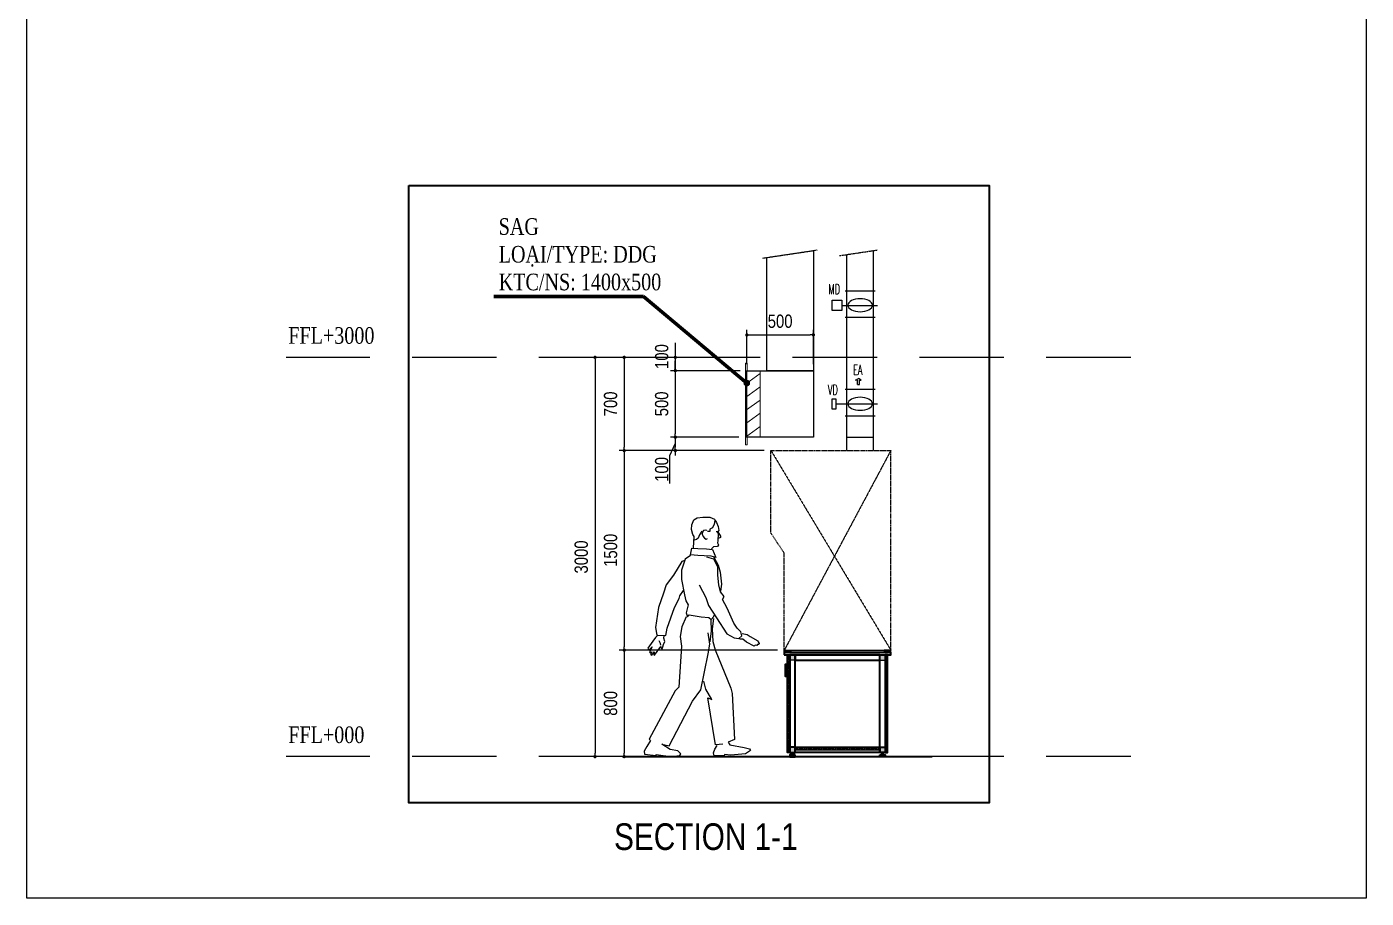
# Model space of a CAD drawing. Header units: millimetres. Extents: x -22127 to 62521, y -20076 to 86586.
# Drawn here: x 10885 to 20943, y 42390 to 48938 of the extents above; entities that cross this region are included whole.
import ezdxf
from ezdxf.enums import TextEntityAlignment as Align

# ---------------------------------------------------------------- set-up
doc = ezdxf.new("R2010")
doc.units = ezdxf.units.MM
doc.linetypes.add('DASHED', pattern=[0.75, 0.5, -0.25])
doc.linetypes.add('HIDDEN', pattern=[9.525, 6.35, -3.175])
for name, color, linetype in [('31', 7, 'Continuous'), ('ACMV -  thong gio', 6, 'Continuous'), ('ME-M.AC-Symbol', 7, 'Continuous'), ('NETCAT', 6, 'Continuous'), ('SEAS-HLL-FAD', 3, 'Continuous'), ('TKS- AC', 6, 'Continuous'), ('TKS-OA', 3, 'Continuous'), ('TKS-WW', 2, 'Continuous')]:
    doc.layers.add(name, color=color, linetype=linetype)
doc.layers.add('A-ANOT--- TEXT', color=8, linetype='Continuous', lineweight=5)
doc.layers.add('A-NetCat', color=20, linetype='HIDDEN', lineweight=18)
doc.styles.add('Arial_5', font='arial.ttf', dxfattribs={"width": 0.8, "height": 125})
doc.styles.add('DIM', font='SIMPLEX.shx', dxfattribs={"width": 0.8, "bigfont": 'extfont2.shx'})
doc.styles.add('Seas-Arial', font='arial.ttf', dxfattribs={"width": 0.9})
doc.styles.add('SVN-TEXT', font='arial.ttf', dxfattribs={"width": 0.8})
doc.dimstyles.new('HVAC - 100', dxfattribs={"dimscale": 100, "dimtxt": 2, "dimasz": 2, "dimexe": 1, "dimexo": 3, "dimgap": 1.5, "dimtad": 1, "dimdec": 0, "dimzin": 9, "dimdsep": 46, "dimtxsty": 'Seas-Arial', "dimcen": 0, "dimclrd": 256, "dimclre": 256, "dimclrt": 7, "dimadec": 0, "dimazin": 2, "dimtfac": 1, "dimtdec": 0, "dimtofl": 0, "dimtmove": 0, "dimatfit": 3, "dimfxl": 0.5, "dimtolj": 1, "dimtzin": 0, "dimarcsym": 0})
doc.dimstyles.new('SVN-DIM-50', dxfattribs={"dimscale": 50, "dimtxt": 2, "dimasz": 0.5, "dimexe": 0.75, "dimexo": 1, "dimgap": 0.4, "dimtad": 0, "dimdec": 0, "dimdsep": 46, "dimtxsty": 'SVN-TEXT', "dimblk": 'DOT', "dimcen": 2.5, "dimclrd": 256, "dimclre": 256, "dimclrt": 256, "dimadec": 0, "dimazin": 0, "dimtfac": 1, "dimtdec": 0, "dimtmove": 1, "dimatfit": 3, "dimldrblk": 'DOT', "dimfxl": 1, "dimtvp": 1, "dimtolj": 1, "dimtzin": 0, "dimlwd": -1, "dimlwe": -1, "dimarcsym": 0})

# ---------------------------------------------------------------- blocks, each defined once
blk = doc.blocks.new('_Dot')
at = {"color": 0, "linetype": 'ByBlock', "lineweight": -2}
blk.add_line((-0.5, 0), (-1, 0), dxfattribs=at)
at = {"color": 0, "linetype": 'ByBlock', "const_width": 0.5}
blk.add_lwpolyline([(-0.25, 0, 1), (0.25, 0, 1)], format="xyb", close=True, dxfattribs=at)
blk = doc.blocks.new('*D61')
at = {"ltscale": 200, "transparency": 16777216}
for p, q in [((16423, 45754), (15334, 45754)), ((15371, 45729), (15371, 44279)), ((16523, 44254), (15334, 44254))]:
    blk.add_line(p, q, dxfattribs=at)
at = {"layer": 'Defpoints', "color": 0, "transparency": 16777216}
for p in [(16473, 45754), (15371, 44254), (16573, 44254)]:
    blk.add_point(p, dxfattribs=at)
at = {"transparency": 16777216, "xscale": 25, "yscale": 25, "zscale": 25}
for p, rotation in [((15371, 45754), 90), ((15371, 44254), 270)]:
    blk.add_blockref('_Dot', p, dxfattribs=dict(at, rotation=rotation))
at = {"transparency": 16777216, "insert": (15269, 45004), "char_height": 100, "attachment_point": 5, "rotation": 90, "style": 'SVN-TEXT'}
blk.add_mtext('\\A1;1500', dxfattribs=at)
blk = doc.blocks.new('*D62')
at = {"ltscale": 200, "transparency": 16777216}
for p, q in [((16523, 44254), (15334, 44254)), ((15371, 44229), (15371, 43479)), ((16090, 43454), (15334, 43454))]:
    blk.add_line(p, q, dxfattribs=at)
at = {"layer": 'Defpoints', "color": 0, "transparency": 16777216}
for p in [(16573, 44254), (15371, 43454), (16140, 43454)]:
    blk.add_point(p, dxfattribs=at)
at = {"transparency": 16777216, "xscale": 25, "yscale": 25, "zscale": 25}
for p, rotation in [((15371, 44254), 90), ((15371, 43454), 270)]:
    blk.add_blockref('_Dot', p, dxfattribs=dict(at, rotation=rotation))
at = {"transparency": 16777216, "insert": (15269, 43854), "char_height": 100, "attachment_point": 5, "rotation": 90, "style": 'SVN-TEXT'}
blk.add_mtext('\\A1;800', dxfattribs=at)
blk = doc.blocks.new('*D63')
at = {"ltscale": 200, "transparency": 16777216}
for p, q in [((15301, 46454), (15114, 46454)), ((15152, 46429), (15152, 43479)), ((17633, 43454), (15114, 43454))]:
    blk.add_line(p, q, dxfattribs=at)
at = {"layer": 'Defpoints', "color": 0, "transparency": 16777216}
for p in [(15351, 46454), (15152, 43454), (17683, 43454)]:
    blk.add_point(p, dxfattribs=at)
at = {"transparency": 16777216, "xscale": 25, "yscale": 25, "zscale": 25}
for p, rotation in [((15152, 46454), 90), ((15152, 43454), 270)]:
    blk.add_blockref('_Dot', p, dxfattribs=dict(at, rotation=rotation))
at = {"transparency": 16777216, "insert": (15049, 44954), "char_height": 100, "attachment_point": 5, "rotation": 90, "style": 'SVN-TEXT'}
blk.add_mtext('\\A1;3000', dxfattribs=at)
blk = doc.blocks.new('*D64')
at = {"ltscale": 200, "transparency": 16777216}
for p, q in [((16392, 46454), (15334, 46454)), ((15371, 46429), (15371, 45779)), ((16423, 45754), (15334, 45754))]:
    blk.add_line(p, q, dxfattribs=at)
at = {"layer": 'Defpoints', "color": 0, "transparency": 16777216}
for p in [(16442, 46454), (15371, 45754), (16473, 45754)]:
    blk.add_point(p, dxfattribs=at)
at = {"transparency": 16777216, "xscale": 25, "yscale": 25, "zscale": 25}
for p, rotation in [((15371, 46454), 90), ((15371, 45754), 270)]:
    blk.add_blockref('_Dot', p, dxfattribs=dict(at, rotation=rotation))
at = {"transparency": 16777216, "insert": (15269, 46104), "char_height": 100, "attachment_point": 5, "rotation": 90, "style": 'SVN-TEXT'}
blk.add_mtext('\\A1;700', dxfattribs=at)
blk = doc.blocks.new('$N-mt5')
at = {"layer": 'ACMV -  thong gio', "color": 0, "linetype": 'Continuous'}
blk.add_lwpolyline([(0, 0, 0, 0, 0), (0.25, 0, 0, 0, 0), (0.25, 0.25, 0, 0, 0), (0.5, -0.25, 0, 0, 0), (0.5, 0, 0, 0, 0), (0.75, 0, 0.15, 0, 0), (1, 0, 0, 0, 0)], format="xyseb", dxfattribs=at)
blk = doc.blocks.new('*U65')
at = {"layer": 'A-ANOT--- TEXT', "color": 0, "linetype": 'ByBlock'}
for p, q in [((-100, 0), (-100, -500)), ((-100, 0), (11, 0)), ((11, 0), (-100, -80)), ((11, 56), (0, 56)), ((0, 56), (0, 0)), ((11, 56), (11, -556)), ((11, -100), (-100, -180)), ((11, -100), (-100, -180)), ((11, -200), (-100, -280)), ((11, -300), (-100, -380)), ((11, -400), (-100, -480)), ((11, -500), (-100, -500)), ((0, -556), (0, -500)), ((11, -556), (0, -556))]:
    blk.add_line(p, q, dxfattribs=at)
at = {"layer": 'A-ANOT--- TEXT', "color": 1, "linetype": 'ByBlock', "xscale": -259.2166644586388, "yscale": 259.2166644586388, "zscale": 259.2166644586388, "rotation": 180}
for p in [(75, -100), (75, -300)]:
    blk.add_blockref('$N-mt5', p, dxfattribs=at)
blk = doc.blocks.new('*D67')
at = {"ltscale": 200, "transparency": 16777216}
for p, q in [((16243, 46354), (15718, 46354)), ((15755, 46329), (15755, 45879)), ((16232, 45854), (15718, 45854))]:
    blk.add_line(p, q, dxfattribs=at)
at = {"layer": 'Defpoints', "color": 0, "transparency": 16777216}
for p in [(16293, 46354), (15755, 45854), (16282, 45854)]:
    blk.add_point(p, dxfattribs=at)
at = {"transparency": 16777216, "xscale": 25, "yscale": 25, "zscale": 25}
for p, rotation in [((15755, 46354), 90), ((15755, 45854), 270)]:
    blk.add_blockref('_Dot', p, dxfattribs=dict(at, rotation=rotation))
at = {"transparency": 16777216, "insert": (15653, 46104), "char_height": 100, "attachment_point": 5, "rotation": 90, "style": 'SVN-TEXT'}
blk.add_mtext('\\A1;500', dxfattribs=at)
blk = doc.blocks.new('*D68')
at = {"ltscale": 200, "transparency": 16777216}
for p, q in [((15715, 45716), (15755, 45804)), ((16232, 45854), (15718, 45854)), ((15755, 45829), (15755, 45779)), ((15715, 45507), (15715, 45716)), ((16423, 45754), (15718, 45754)), ((15755, 45754), (15755, 45716))]:
    blk.add_line(p, q, dxfattribs=at)
at = {"layer": 'Defpoints', "color": 0, "transparency": 16777216}
for p in [(16282, 45854), (15755, 45754), (16473, 45754)]:
    blk.add_point(p, dxfattribs=at)
at = {"transparency": 16777216, "xscale": 25, "yscale": 25, "zscale": 25}
for p, rotation in [((15755, 45854), 90), ((15755, 45754), 270)]:
    blk.add_blockref('_Dot', p, dxfattribs=dict(at, rotation=rotation))
at = {"transparency": 16777216, "insert": (15653, 45612), "char_height": 100, "attachment_point": 5, "rotation": 90, "style": 'SVN-TEXT'}
blk.add_mtext('\\A1;100', dxfattribs=at)
blk = doc.blocks.new('*D69')
at = {"ltscale": 200, "transparency": 16777216}
for p, q in [((15755, 46564), (15755, 46356)), ((16392, 46454), (15718, 46454)), ((15755, 46379), (15755, 46429)), ((15755, 46356), (15755, 46404)), ((16243, 46354), (15718, 46354))]:
    blk.add_line(p, q, dxfattribs=at)
at = {"layer": 'Defpoints', "color": 0, "transparency": 16777216}
for p in [(15755, 46454), (16442, 46454), (16293, 46354)]:
    blk.add_point(p, dxfattribs=at)
at = {"transparency": 16777216, "xscale": 25, "yscale": 25, "zscale": 25}
for p, rotation in [((15755, 46454), 90), ((15755, 46354), 270)]:
    blk.add_blockref('_Dot', p, dxfattribs=dict(at, rotation=rotation))
at = {"transparency": 16777216, "insert": (15653, 46460), "char_height": 100, "attachment_point": 5, "rotation": 90, "style": 'SVN-TEXT'}
blk.add_mtext('\\A1;100', dxfattribs=at)
blk = doc.blocks.new('*D72')
at = {"ltscale": 200, "transparency": 16777216}
for p, q in [((16292, 46404), (16292, 46660)), ((16317, 46623), (16767, 46623)), ((16792, 46404), (16792, 46660))]:
    blk.add_line(p, q, dxfattribs=at)
at = {"layer": 'Defpoints', "color": 0, "transparency": 16777216}
for p in [(16792, 46623), (16292, 46354), (16792, 46354)]:
    blk.add_point(p, dxfattribs=at)
at = {"transparency": 16777216, "xscale": 25, "yscale": 25, "zscale": 25, "rotation": 180}
blk.add_blockref('_Dot', (16292, 46623), dxfattribs=at)
at = {"transparency": 16777216, "xscale": 25, "yscale": 25, "zscale": 25}
blk.add_blockref('_Dot', (16792, 46623), dxfattribs=at)
at = {"transparency": 16777216, "insert": (16542, 46725), "char_height": 100, "attachment_point": 5, "style": 'SVN-TEXT'}
blk.add_mtext('\\A1;500', dxfattribs=at)
blk = doc.blocks.new('A$7E981D122834A2')
at = {"layer": 'ME-M.AC-Symbol'}
blk.add_line((13.73, 42.54), (14.04, 42.61), dxfattribs=at)
for points in [[(9.37, 39.42), (9.5, 41.62), (9.27, 42), (8.96, 42.94), (9.06, 43.84), (9.42, 44.76), (10.06, 45.16), (11.18, 45.32), (12.48, 45.27), (13.4, 44.93), (13.53, 44.65), (13.79, 44.27), (14.09, 43.48), (14.19, 42.77), (14.04, 42.48), (14.5, 41.64), (14.5, 41.39), (14.07, 41.21)], [(13.45, 44.63), (13.33, 43.94), (12.97, 43.28), (12.51, 42.97), (12.48, 42.54), (12.2, 42.54), (12.05, 42.66)], [(10.95, 42.61), (10.54, 41.95), (10.26, 41.26), (9.93, 41.03), (9.52, 40.93)], [(11.95, 42.74), (11.64, 42.82), (11.26, 42.77), (11.1, 42.46), (11, 42.03), (11.23, 41.62), (11.49, 41.29), (11.82, 41.11), (12.07, 41.21)], [(13.84, 42.43), (14.02, 42.36), (14.09, 41.85), (14.02, 41.06), (14.04, 40.8), (13.94, 40.42), (14.14, 40.01), (13.94, 39.7), (13.22, 39.6), (12.82, 39.22)], [(7.71, 37), (7.13, 36.79), (5.52, 34.19), (4.12, 32.34), (3.63, 30.77), (2.68, 28.01), (2.14, 24.21), (2.35, 22.77), (4.08, 22.69), (4.33, 24.05), (5.77, 28.05), (6.64, 29.78), (6.76, 30.28), (7.46, 31.27)], [(8.79, 37.99), (7.79, 37.29), (7.38, 36.13), (7.05, 35.14), (7.09, 33.41), (7.67, 30.48), (7.88, 29.33), (8.33, 28.54), (7.96, 27.02), (8.25, 26.24), (8.54, 26.61), (10.85, 26.24), (12.29, 26.11), (12.75, 25.74), (13.28, 26.28), (13.32, 26.57)], [(10.44, 32.38), (11.72, 29.95), (12.21, 28.42), (13.74, 26.07), (15.72, 23.02), (17.16, 22.24), (18.03, 22.11), (18.61, 22.61), (18.44, 23.35), (17.7, 24.05), (17.08, 25.04), (15.8, 27.88), (14.89, 29.58), (15.26, 30.11), (14.52, 31.02), (14.23, 32.38), (14.03, 34.23), (14.03, 35.72), (13.28, 37.24), (11.92, 37.62)], [(13.28, 37.62), (14.07, 36.09), (14.48, 34.77), (14.73, 32.5), (14.56, 31.18)], [(7.99, 26.22), (7.16, 24.36), (6.82, 22.5), (7.09, 20.65), (6.54, 12.8), (5.85, 12.11), (0.9, 2.89), (1.17, 2.62), (0.48, 1.45), (-0.07, 0.55), (0, 0), (2.27, -0.28), (2.27, -0.07), (4.96, -0.48), (6.75, -0.28), (6.96, 0.07), (6.41, 0.62), (4.89, 0.89), (3.31, 1.93), (4.75, 1.58), (9.16, 10.12), (10.75, 12.32), (12.19, 19.2), (12.47, 20.99), (12.19, 23.19)], [(12.54, 21.47), (12.81, 23.54), (12.74, 25.67)], [(13.16, 25.95), (12.95, 23.95), (13.09, 21.54), (13.5, 19.96), (16.53, 12.59), (16.74, 11.56), (17.22, 2.82), (15.98, 2.27), (16.32, 1.79), (19.08, 1.24), (20.04, 1.03), (20.25, 0.69), (19.29, 0.07), (16.53, -0.21), (15.29, -0.07), (15.22, -0.34), (13.29, -0.34), (13.16, 0.28), (13.43, 0.96), (13.91, 1.65)], [(18.67, 23.04), (19.61, 22.89), (20.18, 22.47), (21.68, 21.65), (21.72, 21.46), (21.91, 21.12), (21.83, 20.93), (21.61, 20.93), (21.49, 20.78), (21.15, 20.86), (20.93, 20.67), (19.5, 21.38), (18.82, 21.95), (18.33, 21.95), (18.14, 22.06)], [(2.45, 22.78), (2.45, 22.62), (2.14, 22.29), (1.58, 21.57), (0.68, 20.26), (0.79, 19.99), (0.94, 19.99), (1.47, 20.48), (0.94, 19.58), (1.09, 19.39), (1.39, 19.54), (1.17, 19.05), (1.43, 18.9), (1.88, 19.58), (1.77, 18.98), (1.92, 18.94), (3.12, 20.56), (3.2, 20.26), (3.39, 20.14), (3.54, 20.48), (3.65, 20.97), (3.88, 21.5), (3.73, 22.17), (3.8, 22.62)], [(3.16, 20.82), (3.07, 21.17), (2.82, 21.65)], [(14.95, 1.93), (13.57, 1.79), (12.12, 10.74), (12.88, 10.46), (11.71, 12.39), (11.37, 13.97)]]:
    blk.add_lwpolyline(points, dxfattribs=at)
blk.add_lwpolyline([(9.04, 39.4), (10.21, 39.32), (11.84, 39.22), (12.97, 39.12), (13.66, 37.56), (12.76, 37.87), (11.44, 37.89), (10.19, 37.99), (8.83, 38.07)], close=True, dxfattribs=at)

msp = doc.modelspace()

# ---------------------------------------------------------------- wipeouts: each hides what was drawn before it
msp.add_wipeout([(10885, 55719.9), (20943.1, 55719.9), (20943.1, 42390), (10885, 42390)])

# ---------------------------------------------------------------- next in the draw order: hatches: boundary and pattern name
at = {"layer": 'NETCAT', "linetype": 'Continuous'}
for points in [[(16573.1, 44254), (16573.1, 44236), (16623.1, 44236), (16623.1, 44254)], [(16573.1, 44236), (16573.1, 44218), (17373.1, 44218), (17373.1, 44236)], [(17323.1, 44254), (17323.1, 44236), (17373.1, 44236), (17373.1, 44254)]]:
    msp.add_hatch(color=7, dxfattribs=at).paths.add_polyline_path(points)
h = msp.add_hatch(dxfattribs=at)
h.set_pattern_fill('ANSI33', color=8, scale=2, style=0)
h.set_pattern_definition([(45, (-113721.608, 102386.834), (-8.9802561, 8.9802561), []), (45, (-113712.627, 102386.834), (-8.9802561, 8.9802561), [6.35, -3.175])])
h.paths.add_polyline_path([(16598.1, 43484), (16616.1, 43484), (16616.1, 44216), (16598.1, 44216)])
h = msp.add_hatch(dxfattribs=at)
h.set_pattern_fill('DOTS', color=8, scale=3, style=0)
h.set_pattern_definition([(0, (-103935.5235, 100466.0226), (2.38125, 4.7625), [0, -4.7625])])
h.paths.add_polyline_path([(16656.1, 44218), (16616.1, 44218), (16616.1, 44178), (16656.1, 44178)])
h.paths.add_polyline_path([(17330.1, 44218), (17290.1, 44218), (17290.1, 44178), (17330.1, 44178)])
h = msp.add_hatch(dxfattribs=at)
h.set_pattern_fill('ANSI33', color=8, scale=2, style=0)
h.set_pattern_definition([(135, (147667.822, 102386.834), (8.9802561, 8.9802561), []), (135, (147658.842, 102386.834), (8.9802561, 8.9802561), [6.35, -3.175])])
h.paths.add_polyline_path([(17348.1, 43484), (17330.1, 43484), (17330.1, 44216), (17348.1, 44216)])
h = msp.add_hatch(color=7, dxfattribs=at)
h.paths.add_polyline_path([(16655.6, 43467.7), (16615.3, 43467.7), (16615.3, 43451.7), (16655.6, 43451.7)])
h.paths.add_polyline_path([(16642.3, 43484), (16628.6, 43484), (16628.6, 43467.7), (16642.3, 43467.7)])
h = msp.add_hatch(dxfattribs=at)
h.set_pattern_fill('DOTS', color=8, scale=3, style=0)
h.set_pattern_definition([(0, (-103935.5235, 100464.0226), (2.38125, 4.7625), [0, -4.7625])])
h.paths.add_polyline_path([(16656.1, 43524), (16616.1, 43524), (16616.1, 43484), (16656.1, 43484)])
h.paths.add_polyline_path([(17330.1, 43524), (17290.1, 43524), (17290.1, 43506), (17290.1, 43484), (17330.1, 43484)])
h = msp.add_hatch(dxfattribs=at)
h.set_pattern_fill('ANSI33', color=8, scale=2, style=0)
h.set_pattern_definition([(45, (-103935.523, 100464.023), (-8.9802561, 8.9802561), []), (45, (-103926.543, 100464.023), (-8.9802561, 8.9802561), [6.35, -3.175])])
h.paths.add_polyline_path([(17290.1, 43506), (17290.1, 43524), (16830, 43524), (16825.6, 43506)])
h.paths.add_polyline_path([(16656.1, 43524), (16656.1, 43506), (16825.6, 43506), (16830, 43524)])
h = msp.add_hatch(color=7, dxfattribs=at)
h.paths.add_polyline_path([(17290.6, 43467.7), (17330.9, 43467.7), (17330.9, 43453.7), (17290.6, 43453.7)])
h.paths.add_polyline_path([(17303.9, 43484), (17317.6, 43484), (17317.6, 43467.7), (17303.9, 43467.7)])

# ---------------------------------------------------------------- next in the draw order: linework, layer by layer
at = {"color": 7, "linetype": 'Continuous', "lineweight": 40}
msp.add_line((15358.4, 43453.7), (17683.1, 43453.7), dxfattribs=at)
at = {"color": 8}
msp.add_lwpolyline([(10885, 55719.9), (20943.1, 55719.9), (20943.1, 42390), (10885, 42390)], close=True, dxfattribs=at)
at = {"color": 7, "linetype": 'Continuous', "lineweight": 40}
for points in [[(13753.6, 47745.4), (18112.6, 47745.4), (18112.6, 43105.9), (13753.6, 43105.9)], [(16573.1, 44218), (17373.1, 44218), (17373.1, 44236), (16573.1, 44236)], [(16616.1, 43484), (16598.1, 43484), (16598.1, 44218), (16616.1, 44218)], [(16616.1, 43484), (16656.1, 43484), (16656.1, 44218), (16616.1, 44218)], [(16656.1, 44178), (17290.1, 44178), (17290.1, 44218), (16656.1, 44218)], [(17330.1, 43484), (17290.1, 43484), (17290.1, 44218), (17330.1, 44218)], [(17330.1, 43484), (17348.1, 43484), (17348.1, 44218), (17330.1, 44218)], [(16598.1, 44149.4), (16598.1, 44057), (16583.1, 44057), (16583.1, 44149.4)], [(16655.6, 43467.7), (16615.3, 43467.7), (16615.3, 43451.7), (16655.6, 43451.7)], [(16656.1, 43524), (16616.1, 43524), (16616.1, 43484), (16656.1, 43484)], [(16628.6, 43484), (16642.3, 43484), (16642.3, 43467.7), (16628.6, 43467.7)], [(16656.1, 43524), (17290.1, 43524), (17290.1, 43484), (16656.1, 43484)], [(17290.1, 43524), (17330.1, 43524), (17330.1, 43484), (17290.1, 43484)], [(17290.6, 43467.7), (17330.9, 43467.7), (17330.9, 43453.7), (17290.6, 43453.7)], [(17317.6, 43484), (17303.9, 43484), (17303.9, 43467.7), (17317.6, 43467.7)]]:
    msp.add_lwpolyline(points, close=True, dxfattribs=at)
at = {"layer": 'A-NetCat', "color": 7, "linetype": 'Continuous', "lineweight": 25}
for points in [[(16656.1, 44178), (16616.1, 44178), (16616.1, 44218), (16656.1, 44218)], [(17290.1, 44178), (17330.1, 44178), (17330.1, 44218), (17290.1, 44218)]]:
    msp.add_lwpolyline(points, close=True, dxfattribs=at)
at = {"layer": 'NETCAT', "color": 7, "linetype": 'Continuous'}
msp.add_line((16623.1, 44254), (17323.1, 44254), dxfattribs=at)
for points in [[(16623.1, 44236), (16573.1, 44236), (16573.1, 44254), (16623.1, 44254)], [(17323.1, 44236), (17373.1, 44236), (17373.1, 44254), (17323.1, 44254)], [(16656.1, 43506), (17290.1, 43506), (17290.1, 43524), (16656.1, 43524)]]:
    msp.add_lwpolyline(points, close=True, dxfattribs=at)
at = {"layer": 'SEAS-HLL-FAD', "color": 8, "linetype": 'HIDDEN', "ltscale": 100}
for points in [[(19175.3, 46453.7), (12833.6, 46453.7)], [(19175.3, 43453.7), (12833.6, 43453.7)]]:
    msp.add_lwpolyline(points, dxfattribs=at)
at = {"layer": 'TKS- AC'}
for p, q in [((17043.1, 45854), (17043.1, 47226.7)), ((17243.1, 45854), (17243.1, 47256.5)), ((17030.7, 46955), (17256.5, 46955)), ((17006.4, 46844.6), (17273.6, 46844.6)), ((17030.7, 46755), (17256.5, 46755)), ((17030.7, 46214.4), (17256.5, 46214.4)), ((16961.1, 46104), (17273.6, 46104)), ((17030.7, 46014.4), (17256.5, 46014.4)), ((17043.1, 45754), (17043.1, 45854)), ((17043.1, 45854), (17243.1, 45854)), ((17243.1, 45754), (17243.1, 45854))]:
    msp.add_line(p, q, dxfattribs=at)
for points in [[(16932, 46883.5), (17006.4, 46883.5), (17006.4, 46805.6), (16932, 46805.6)], [(16932, 46142.9), (16961.1, 46142.9), (16961.1, 46065), (16932, 46065)]]:
    msp.add_lwpolyline(points, close=True, dxfattribs=at)
at = {"layer": 'TKS-OA'}
for points in [[(16441.9, 47204.3), (16791.9, 47256.5), (16791.9, 46353.6), (16441.9, 46353.6)], [(16291.9, 46353.6), (16791.9, 46353.6), (16791.9, 45853.6), (16291.9, 45853.6)]]:
    msp.add_lwpolyline(points, close=True, dxfattribs=at)
at = {"layer": 'TKS-WW', "color": 7, "linetype": 'HIDDEN'}
for p, q in [((16411.4, 47199.8), (16820.2, 47260.7)), ((16987.9, 47218.4), (17271.4, 47260.7)), ((16473.1, 45132.6), (16473.1, 45754)), ((16473.1, 45754), (17373.1, 45754)), ((16473.1, 45132.6), (16573.1, 44982.1)), ((16573.1, 44254), (16573.1, 44982.1))]:
    msp.add_line(p, q, dxfattribs=at)
at = {"layer": 'TKS-WW'}
for p, q in [((17108.9, 46283.8), (17130, 46296)), ((17122.4, 46283.8), (17108.9, 46283.8)), ((17122.4, 46249), (17122.4, 46283.8)), ((17151.2, 46283.8), (17130, 46296)), ((17137.7, 46249), (17137.7, 46283.8)), ((17137.7, 46283.8), (17151.2, 46283.8)), ((17122.4, 46249), (17137.7, 46249))]:
    msp.add_line(p, q, dxfattribs=at)
at = {"layer": 'TKS-WW', "color": 7, "linetype": 'DASHED'}
for points in [[(16473.1, 45754), (17373.1, 44254)], [(17373.1, 45754), (16573.1, 44254)]]:
    msp.add_lwpolyline(points, dxfattribs=at)
at = {"layer": 'TKS-WW', "color": 7, "linetype": 'HIDDEN'}
msp.add_lwpolyline([(17373.1, 44254), (17373.1, 45754)], dxfattribs=at)
at = {"layer": 'TKS-WW', "color": 8, "extrusion": (0, 0, -1)}
for centre in [(17143.1, 46845.6), (17143.1, 46105)]:
    msp.add_ellipse(centre, major_axis=(91.9, 0), ratio=0.5307215, dxfattribs=at)

# ---------------------------------------------------------------- next in the draw order: block references
at = {"xscale": 39.31209265020363, "yscale": 39.31209265020363, "zscale": 39.31209265020363}
msp.add_blockref('A$7E981D122834A2', (15523.1, 43472.6), dxfattribs=at)
at = {"layer": 'A-ANOT--- TEXT', "color": 3, "linetype": 'ByBlock', "rotation": 180}
msp.add_blockref('*U65', (16293.3, 45853.6), dxfattribs=at)

# ---------------------------------------------------------------- next in the draw order: texts
at = {"char_height": 125, "attachment_point": 1, "style": 'Arial_5'}
for s, width, gutter_width, heights, insert in [('{\\fTimes New Roman|b0|i0|c163|p18;SAG\\PLOẠI/TYPE: DDG\\PKTC/NS: 1400x500}', 2964.863, 202.1, [700.4], (14428.5, 47499.6)), ('{\\fTimes New Roman|b0|i0|c163|p18;FFL+3000}', 715.293, 0, [134.4], (12848.3, 46681)), ('{\\fTimes New Roman|b0|i0|c163|p18;FFL+000}', 715.293, 0, [134.4], (12848.3, 43681))]:
    msp.add_mtext_dynamic_manual_height_columns(s, width=width, gutter_width=gutter_width, heights=heights, dxfattribs=dict(at, insert=insert))
at = {"layer": '31', "style": 'Seas-Arial', "width": 0.8}
msp.add_text('SECTION 1-1', height=200, dxfattribs=at).set_placement((15295, 42752.7))
at = {"layer": 'TKS-WW', "color": 7, "style": 'DIM', "width": 0.6}
for s, p in [('MD', (16905.2, 46966.6)), ('EA', (17089.1, 46359.4)), ('VD', (16900.3, 46210.9))]:
    msp.add_text(s, height=75, dxfattribs=at).set_placement(p, align=Align.MIDDLE_LEFT)

# ---------------------------------------------------------------- next in the draw order: dimensions: what is measured, and where the dimension line sits
at = {"ltscale": 200}
dim = msp.add_linear_dim(base=(16791.9, 46622.7), p1=(16291.9, 46353.6), p2=(16791.9, 46353.6), dimstyle='SVN-DIM-50', override={"dimtxt": 2}, dxfattribs=at)
dim.commit()
dim.dimension.update_dxf_attribs({"geometry": '*D72', "text_midpoint": (16541.9, 46724.8)})
for base, p1, p2, picture, middle in [((15755.2, 46453.7), (16293.3, 46353.6), (16441.9, 46453.7), '*D69', (15755.2, 46459.9)), ((15755.2, 45754), (16282.2, 45853.6), (16473.1, 45754), '*D68', (15714.7, 45611.8))]:
    dim = msp.add_linear_dim(base=base, p1=p1, p2=p2, angle=90, dimstyle='SVN-DIM-50', override={"dimtxt": 2}, dxfattribs=at)
    dim.commit()
    dim.dimension.update_dxf_attribs({"geometry": picture, "text_midpoint": middle, "dimtype": 160})
for base, p1, p2, picture, middle in [((15151.5, 43453.7), (15350.7, 46453.7), (17683.1, 43453.7), '*D63', (15049.4, 44953.7)), ((15371.1, 45754), (16441.9, 46453.7), (16473.1, 45754), '*D64', (15269, 46103.8)), ((15755.2, 45853.6), (16293.3, 46353.6), (16282.2, 45853.6), '*D67', (15653.1, 46103.6)), ((15371.1, 44254), (16473.1, 45754), (16573.1, 44254), '*D61', (15269, 45004)), ((15371.1, 43453.7), (16573.1, 44254), (16140, 43453.7), '*D62', (15269, 43853.8))]:
    dim = msp.add_linear_dim(base=base, p1=p1, p2=p2, angle=90, dimstyle='SVN-DIM-50', override={"dimtxt": 2}, dxfattribs=at)
    dim.commit()
    dim.dimension.update_dxf_attribs({"geometry": picture, "text_midpoint": middle})

# ---------------------------------------------------------------- next in the draw order: leaders
msp.add_leader([(16291.9, 46260.5), (15516.7, 46911.4), (14391.2, 46911.4)], dimstyle='HVAC - 100', override={"dimtxt": 2, "dimasz": 0.5, "dimgap": 1.5, "dimtad": 1, "dimclrd": 256, "dimldrblk": 'Dot', "dimlwd": 65534})

doc.saveas('drawing.dxf')
